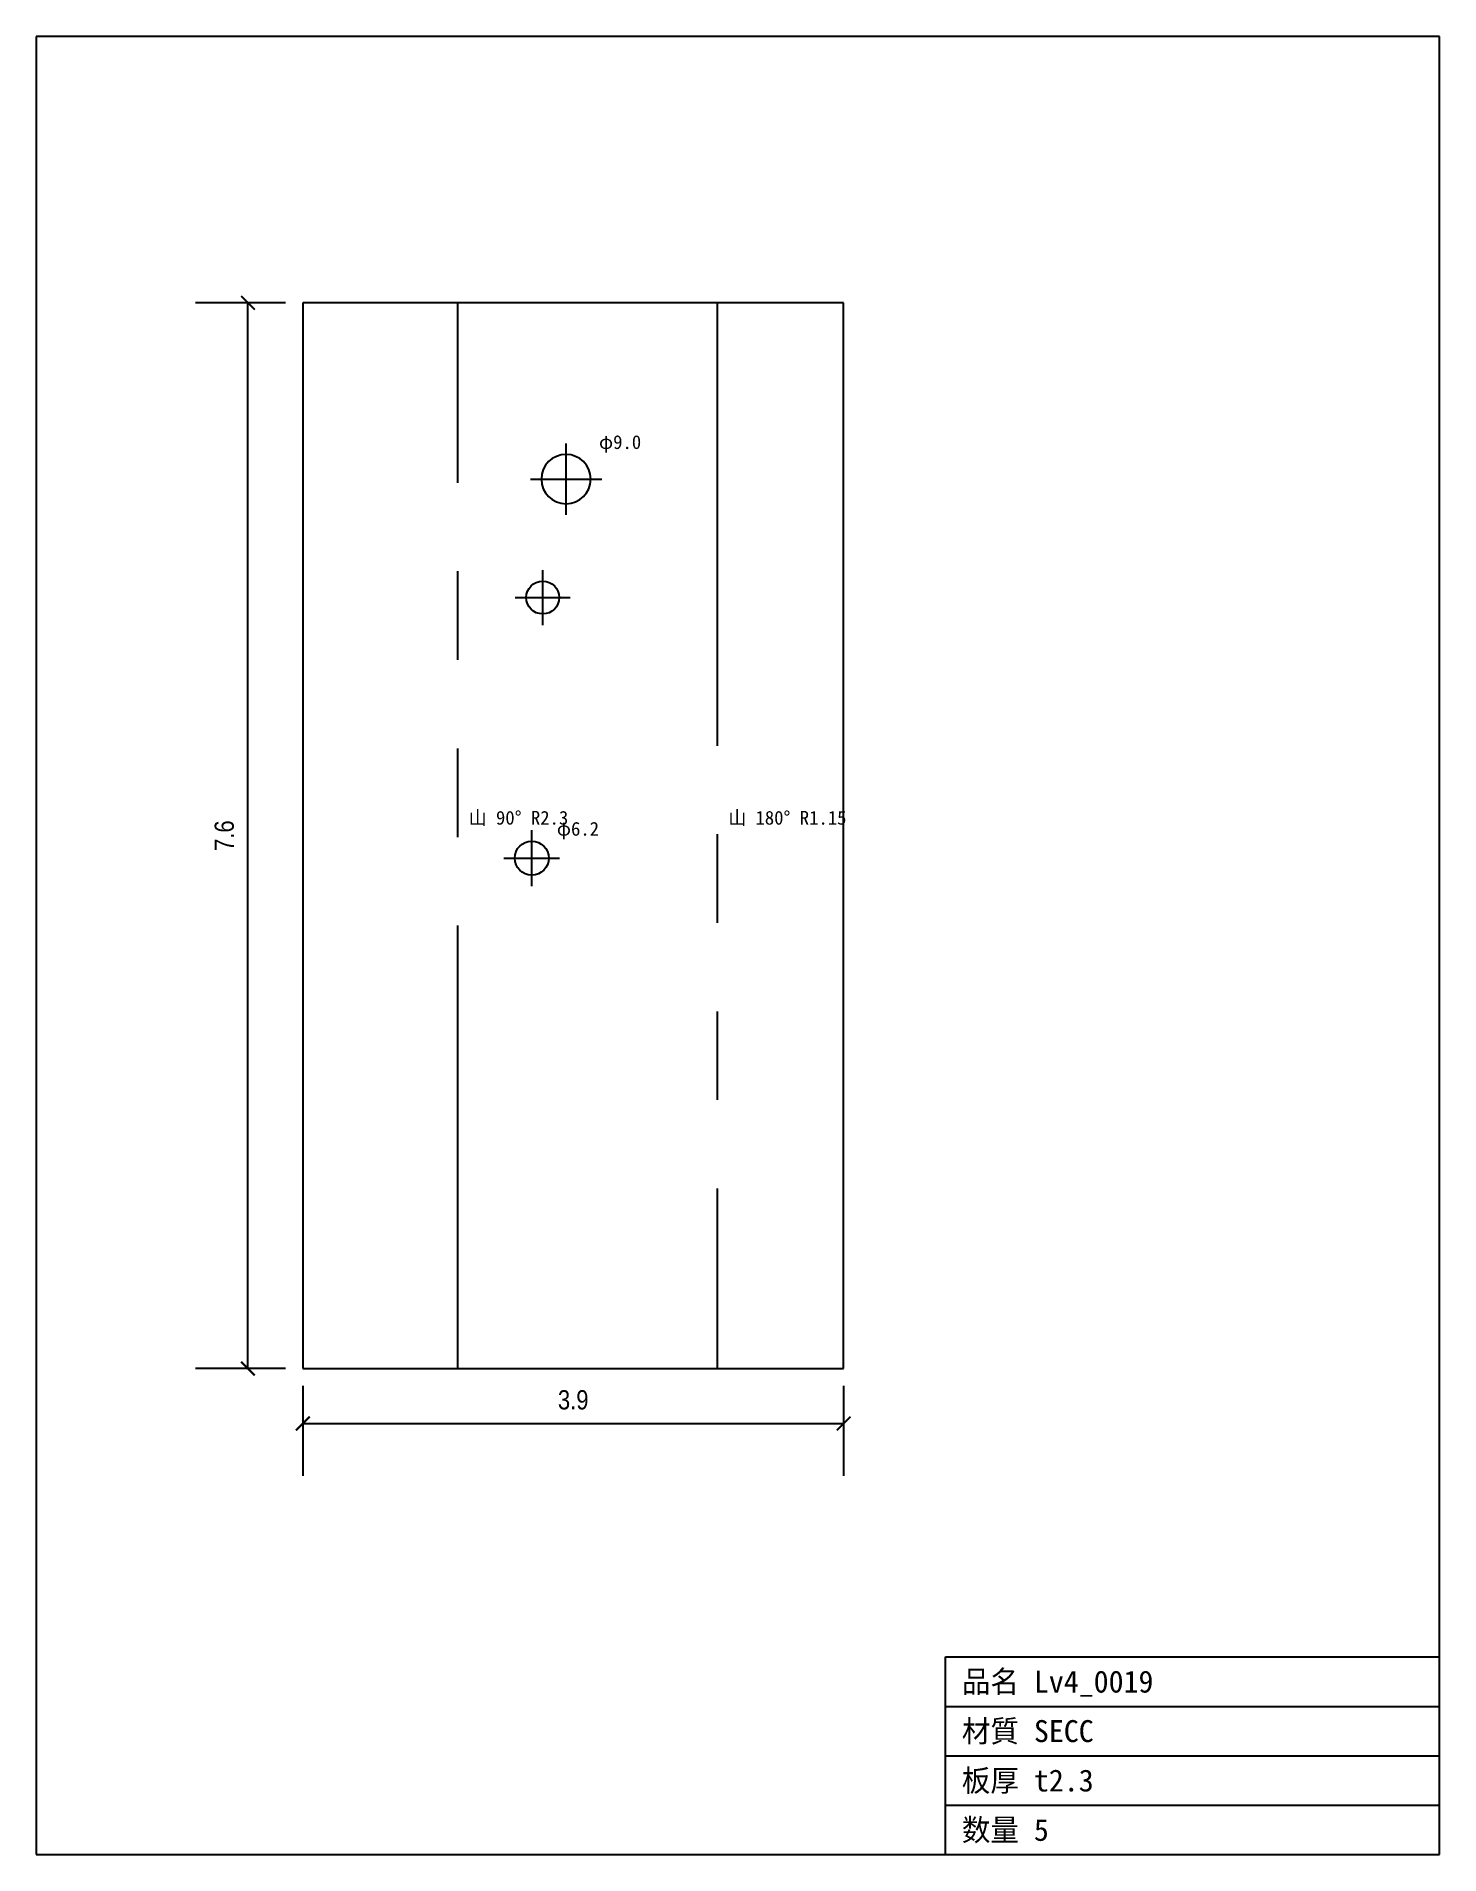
# Model space of a CAD drawing. Header units: inches. Extents: x -3.1 to 6.9, y -3.5 to 9.5.
import ezdxf

# ---------------------------------------------------------------- set-up
doc = ezdxf.new("R2010")
doc.units = ezdxf.units.IN
doc.linetypes.add('CENTER', pattern=[5.08, 3.175, -0.635, 0.635, -0.635])
doc.linetypes.add('PHANTOM', pattern=[6.35, 3.175, -0.635, 0.635, -0.635, 0.635, -0.635])
doc.styles.add('OpenSansCondensed-Light', font='OpenSansCondensed-Light.ttf')
doc.dimstyles.new('EZDXF', dxfattribs={"dimtxt": 0.25, "dimasz": 0.175, "dimexe": 0.375, "dimexo": 0.125, "dimgap": 0.1, "dimtad": 1, "dimlfac": 100, "dimzin": 12, "dimdsep": 46, "dimtxsty": 'OpenSansCondensed-Light', "dimblk": 'ARCHTICK', "dimcen": 2.5, "dimazin": 3, "dimtfac": 0.5, "dimtmove": 2, "dimatfit": 3})

# ---------------------------------------------------------------- blocks, each defined once
blk = doc.blocks.new('HOLE_D6_18')
blk.add_circle((0, 0), 0.122)
blk = doc.blocks.new('_ARCHTICK')
at = {"color": 0, "linetype": 'BYBLOCK', "const_width": 0.15}
blk.add_lwpolyline([(-0.5, -0.5), (0.5, 0.5)], dxfattribs=at)

msp = doc.modelspace()

# ---------------------------------------------------------------- linework, layer by layer
at = {"color": 7, "linetype": 'CONTINUOUS'}
for p, q in [((6.931, 9.55), (-3.128, 9.55)), ((-3.128, 9.55), (-3.128, -3.485)), ((6.931, -3.485), (6.931, 9.55)), ((-1.218, 7.64), (-1.218, 0)), ((2.659, 7.64), (-1.218, 7.64)), ((2.659, 0), (2.659, 7.64)), ((-1.218, 0), (2.659, 0)), ((3.388, -3.485), (3.388, -2.067)), ((3.388, -2.067), (6.931, -2.067)), ((3.388, -2.422), (6.931, -2.422)), ((3.388, -2.776), (6.931, -2.776)), ((3.388, -3.13), (6.931, -3.13)), ((-3.128, -3.485), (6.931, -3.485))]:
    msp.add_line(p, q, dxfattribs=at)
at = {"color": 4, "linetype": 'PHANTOM'}
for p, q in [((-0.107, 0), (-0.107, 7.64)), ((1.753, 7.64), (1.753, 0))]:
    msp.add_line(p, q, dxfattribs=at)
at = {"color": 1, "linetype": 'CENTER'}
for p, q in [((0.669, 6.12), (0.669, 6.631)), ((0.414, 6.376), (0.925, 6.376)), ((0.502, 5.33), (0.502, 5.723)), ((0.305, 5.527), (0.698, 5.527)), ((0.423, 3.459), (0.423, 3.86)), ((0.222, 3.659), (0.623, 3.659))]:
    msp.add_line(p, q, dxfattribs=at)
at = {"color": 7, "linetype": 'CONTINUOUS'}
msp.add_circle((0.502, 5.527), 0.118, dxfattribs=at)
for start, end in [(0, 180), (180, 0)]:
    msp.add_arc((0.669, 6.376), 0.177, start, end, dxfattribs=at)

# ---------------------------------------------------------------- block references
msp.add_blockref('HOLE_D6_18', (0.423, 3.659), dxfattribs=at)

# ---------------------------------------------------------------- texts
at = {"color": 2}
for s, height, p in [('φ9.0', 0.0984, (0.905, 6.592)), ('山 90° R2.3', 0.0984, (-0.028, 3.899)), ('φ6.2', 0.0984, (0.603, 3.82)), ('山 180° R1.15', 0.09843, (1.832, 3.899)), ('品名 Lv4_0019', 0.15748, (3.506, -2.323)), ('材質 SECC', 0.1575, (3.506, -2.678)), ('板厚 t2.3', 0.1575, (3.506, -3.032)), ('数量 5', 0.1575, (3.506, -3.386))]:
    msp.add_text(s, height=height, dxfattribs=at).set_placement(p)

# ---------------------------------------------------------------- dimensions: what is measured, and where the dimension line sits
at = {"color": 8}
msp.add_linear_dim(base=(-1.611, 0), p1=(-1.218, 0), p2=(-1.218, 7.64), angle=90, dimstyle='EZDXF', override={"dimtxt": 0.137795, "dimasz": 0.098425, "dimdec": 1, "dimlfac": 1}, dxfattribs=at).render()
msp.add_linear_dim(base=(-1.218, -0.394), p1=(-1.218, 0), p2=(2.659, 0), dimstyle='EZDXF', override={"dimtxt": 0.137795, "dimasz": 0.098425, "dimdec": 1, "dimlfac": 1}, dxfattribs=at).render()

doc.saveas('drawing.dxf')
